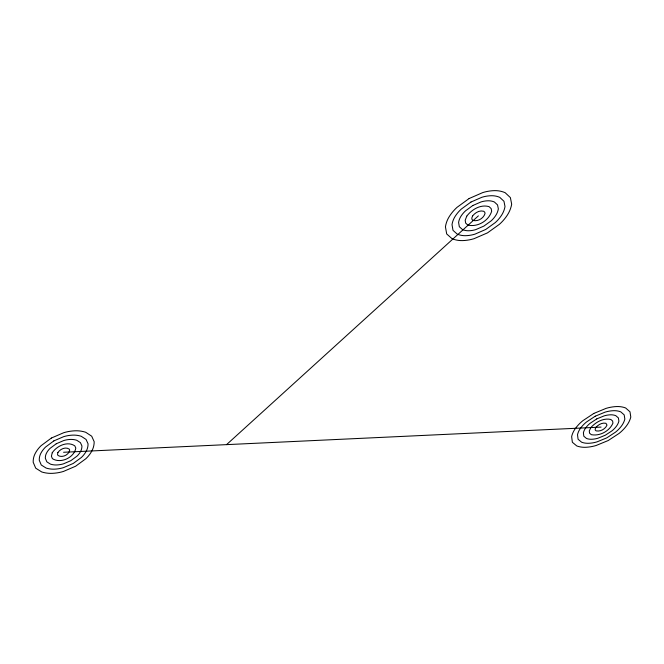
<?xml version="1.0" encoding="UTF-8"?>
<svg xmlns="http://www.w3.org/2000/svg" width="664" height="664" viewBox="0 0 664 664"><rect width="100%" height="100%" fill="white"/><g stroke="black" fill="none" stroke-linecap="round" stroke-linejoin="round"><path stroke-width="1" d="M226.557 444.631L478.379 215.858M63.578 452.267L601.053 427.101M52.224 452.798L51.419 456.268L52.398 458.641C60.565 463.97 74.302 457.654 75.804 448.042L74.8 445.859C67.379 440.788 56.73 445.959 52.224 452.798M57.901 452.533L57.502 454.267L57.984 455.454C62.067 458.127 68.948 454.964 69.695 450.151L69.189 449.063C65.479 446.54 60.158 449.121 57.901 452.533M466.759 216.149L465.19 220.257L465.671 223.112L467.788 225.021C477.474 227.544 488.862 220.722 491.684 211.202L491.144 208.579L489.044 206.637C480.595 204.155 471.739 209.533 466.759 216.149M472.577 215.999L471.789 218.058L472.021 219.493L473.075 220.448C477.922 221.718 483.633 218.298 485.035 213.534L484.761 212.223L483.707 211.252C479.483 210.023 475.067 212.704 472.577 215.999M590.86 427.574L589.283 430.903L589.549 433.185L591.309 434.671C599.799 436.356 609.643 431.094 612.947 423.084L612.598 420.993L610.855 419.482C603.377 417.731 595.716 422.121 590.86 427.574M595.965 427.342L595.168 429.002L595.301 430.147L596.181 430.894C600.422 431.741 605.352 429.102 606.996 425.093L605.95 423.3C602.215 422.42 598.389 424.611 595.965 427.342M51.36 438.049L41.077 445.702A39.732 32.611 8.5 0 0 35.134 453.595A25.547 20.941 9.4 0 0 33.2 462.269L35.707 468.17L41.782 471.988A25.771 21.165 10.3 0 0 52.456 473.341A40.653 33.54 11 0 0 63.462 471.44L75.596 466.244L85.822 458.749A40.645 33.665 10.8 0 0 91.873 450.939A27.373 22.709 10 0 0 94.172 441.701L91.707 436.215L85.689 432.256A25.539 21.14 8.9 0 0 74.916 430.803A39.724 32.735 8.3 0 0 63.702 432.721L51.36 438.049M53.817 440.913L45.6 447.021A31.855 26.17 8.7 0 0 40.836 453.329A20.451 16.783 9.4 0 0 39.267 460.268L41.259 464.999L46.123 468.062A20.601 16.932 10.2 0 0 54.664 469.149A32.445 26.767 10.7 0 0 63.487 467.63L73.214 463.464L81.39 457.463A32.436 26.842 10.6 0 0 86.229 451.205A21.879 18.127 9.9 0 0 88.046 443.809L86.063 439.435L81.24 436.281A20.443 16.915 9.1 0 0 72.633 435.127A31.847 26.245 8.6 0 0 63.678 436.663L53.817 440.913M56.274 443.759L50.107 448.333A23.945 19.688 9 0 0 46.53 453.064A15.355 12.616 9.5 0 0 45.343 458.268L46.829 461.829L50.464 464.136A15.43 12.699 10.1 0 0 56.88 464.958A24.269 20.02 10.4 0 0 63.512 463.812L70.816 460.683L76.958 456.168A24.269 20.069 10.3 0 0 80.576 451.47A16.392 13.562 9.8 0 0 81.921 445.926L80.427 442.656L76.808 440.298A15.347 12.682 9.2 0 0 70.359 439.435A23.937 19.729 8.8 0 0 63.653 440.581L56.274 443.759M469.099 198.544L457.015 207.351A41.525 37.773 -35.6 0 0 449.271 216.572A26.601 24.36 -35.6 0 0 445.436 226.839L446.689 233.944L452.018 238.666A26.792 24.692 -36.8 0 0 462.517 240.6A42.33 39.126 -39.1 0 0 474.079 238.675L487.5 232.865L499.477 224.258A42.471 39.143 -40.3 0 0 507.321 215.144A28.701 26.294 -39.9 0 0 511.678 204.205L510.384 197.606L505.155 192.701A26.809 24.41 -38.5 0 0 494.555 190.634A41.649 37.806 -36.7 0 0 482.769 192.577L469.099 198.544M470.975 202.03L461.314 209.06A33.291 30.328 -36 0 0 455.106 216.431A21.314 19.522 -36 0 0 452.018 224.648L453.006 230.342L457.255 234.135A21.439 19.729 -37 0 0 465.671 235.687A33.806 31.191 -38.8 0 0 474.934 234.151L485.691 229.487L495.278 222.589A33.897 31.2 -39.7 0 0 501.544 215.285A22.916 20.999 -39.5 0 0 505.005 206.545L503.959 201.267L499.768 197.357A21.447 19.546 -38.3 0 0 491.294 195.722A33.374 30.345 -36.9 0 0 481.89 197.274L470.975 202.03M472.834 205.508L465.597 210.77A25.016 22.825 -36.4 0 0 460.94 216.29A16.011 14.658 -36.4 0 0 458.6 222.448L459.33 226.731L462.517 229.586A16.077 14.782 -37.2 0 0 468.825 230.757A25.307 23.306 -38.5 0 0 475.789 229.603L483.873 226.1L491.069 220.913A25.357 23.315 -39.2 0 0 495.767 215.435A17.164 15.72 -39 0 0 498.349 208.869L497.543 204.927L494.398 202.005A16.085 14.674 -38.2 0 0 488.048 200.785A25.066 22.833 -37.1 0 0 481.002 201.947L472.834 205.508M593.807 413.44L582.784 420.744A36.91 29.88 -27.2 0 0 575.53 428.297A23.638 19.248 -27 0 0 571.638 436.605L572.368 442.274L576.792 445.959A23.788 19.48 -27.2 0 0 585.897 447.287A37.508 30.851 -27.8 0 0 596.131 445.494L608.191 440.547L619.122 433.393A37.599 30.893 -28.4 0 0 626.442 425.914A25.415 20.767 -28.5 0 0 630.8 417.058L629.987 411.796L625.654 407.986A23.779 19.297 -28.3 0 0 616.474 406.559A36.993 29.913 -27.7 0 0 606.066 408.368L593.807 413.44M595.268 416.187L586.453 422.022A29.581 23.979 -27.3 0 0 580.651 428.056A18.932 15.421 -27.1 0 0 577.514 434.704L578.087 439.253L581.614 442.207A19.032 15.571 -27.3 0 0 588.91 443.278A29.963 24.601 -27.8 0 0 597.11 441.842L606.771 437.875L615.528 432.139A30.021 24.626 -28.3 0 0 621.38 426.147A20.302 16.583 -28.4 0 0 624.841 419.067L624.185 414.867L620.707 411.829A19.024 15.455 -28.2 0 0 613.37 410.701A29.639 24.004 -27.7 0 0 605.062 412.145L595.268 416.187M596.72 418.926L590.122 423.292A22.227 18.044 -27.4 0 0 585.756 427.815A14.218 11.578 -27.3 0 0 583.399 432.804L583.814 436.223L586.461 438.447A14.268 11.67 -27.4 0 0 591.931 439.253A22.443 18.393 -27.8 0 0 598.09 438.182L605.352 435.194L611.918 430.886A22.476 18.409 -28.1 0 0 616.308 426.388A15.206 12.417 -28.2 0 0 618.889 421.076L618.391 417.93L615.777 415.664A14.268 11.603 -28.1 0 0 610.274 414.817A22.252 18.052 -27.7 0 0 604.057 415.905L596.72 418.926"/></g></svg>
